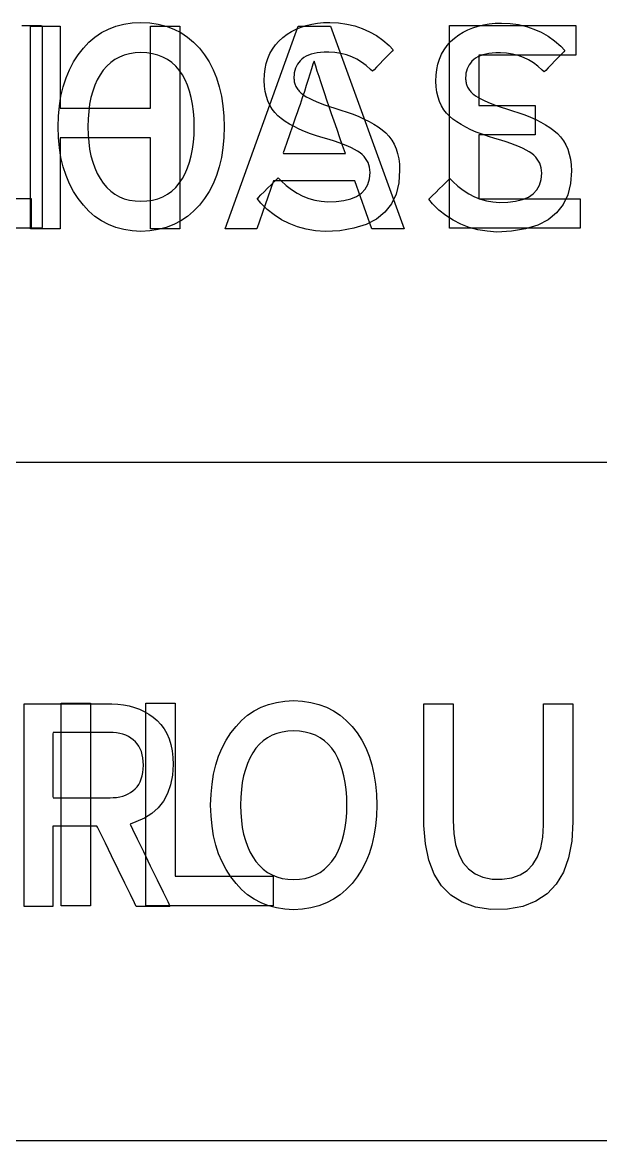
# Model space of a CAD drawing. Extents: x 1 to 47.7, y 0.2 to 35.
# Drawn here: x 23.379 to 23.657, y 10.065 to 10.601 of the extents above; entities that cross this region are included whole.
import ezdxf

# ---------------------------------------------------------------- set-up
doc = ezdxf.new("R2010")
doc.units = 0
doc.header["$MEASUREMENT"] = 0
for name, color, linetype in [('4_1__5U__UP_TO_TWO_IO_BOAR', 7, 'CONTINUOUS'), ('4_2__5U__FRONT_PANEL_W_24_', 7, 'CONTINUOUS'), ('5_1___24__TARGET_LEDS___12', 7, 'CONTINUOUS')]:
    doc.layers.add(name, color=color, linetype=linetype)

msp = doc.modelspace()

# ---------------------------------------------------------------- linework, layer by layer
at = {"layer": '4_1__5U__UP_TO_TWO_IO_BOAR'}
for points in [[(23.44067, 10.50197), (23.44067, 10.54557), (23.39733, 10.54557), (23.39733, 10.50197), (23.38323, 10.50197), (23.38323, 10.59915), (23.39733, 10.59915), (23.39733, 10.55981), (23.44067, 10.55981), (23.44067, 10.59915), (23.45477, 10.59915), (23.45477, 10.50197), (23.44067, 10.50197)], [(23.54687, 10.50197), (23.53873, 10.52502), (23.4998, 10.52502), (23.49173, 10.50197), (23.47661, 10.50197), (23.5116, 10.59915), (23.52707, 10.59915), (23.56247, 10.50197), (23.54687, 10.50197)], [(21.57681, 10.06468), (24.24675, 10.06479)]]:
    msp.add_lwpolyline(points, dxfattribs=at)
for points in [[(23.64262, 10.52987), (23.64222, 10.52373), (23.64092, 10.51832), (23.6387, 10.51361), (23.63557, 10.50962), (23.63152, 10.50635), (23.62656, 10.50378), (23.62069, 10.50194), (23.61391, 10.5008), (23.60684, 10.50043), (23.60221, 10.5008), (23.5978, 10.50155), (23.59362, 10.50268), (23.58965, 10.50419), (23.58591, 10.50609), (23.5824, 10.50836), (23.57911, 10.51101), (23.57604, 10.51404), (23.57431, 10.51617), (23.57492, 10.51678), (23.57607, 10.51792), (23.57758, 10.51943), (23.57927, 10.52111), (23.58097, 10.5228), (23.58249, 10.52432), (23.58366, 10.52548), (23.5843, 10.52612), (23.58573, 10.52476), (23.58819, 10.52248), (23.59075, 10.52049), (23.5934, 10.51879), (23.59615, 10.51738), (23.599, 10.51627), (23.60194, 10.51544), (23.60498, 10.51491), (23.60812, 10.51466), (23.61211, 10.51475), (23.6159, 10.51521), (23.6192, 10.51604), (23.62199, 10.51723), (23.62427, 10.51879), (23.62606, 10.52071), (23.62734, 10.523), (23.62811, 10.52565), (23.62839, 10.52867), (23.62834, 10.53), (23.62817, 10.5312), (23.62787, 10.53234), (23.62747, 10.53342), (23.62694, 10.53446), (23.62629, 10.53545), (23.62553, 10.53639), (23.62464, 10.53727), (23.62363, 10.53811), (23.62241, 10.53894), (23.62101, 10.53975), (23.61944, 10.54056), (23.61768, 10.54136), (23.61574, 10.54215), (23.61362, 10.54294), (23.61133, 10.54371), (23.60885, 10.54447), (23.60599, 10.54529), (23.6028, 10.54628), (23.59979, 10.54731), (23.59698, 10.5484), (23.59437, 10.54953), (23.59194, 10.55072), (23.58971, 10.55195), (23.58768, 10.55324), (23.58583, 10.55458), (23.58417, 10.55595), (23.5827, 10.55745), (23.58141, 10.55913), (23.58031, 10.56098), (23.57941, 10.563), (23.57869, 10.56519), (23.57816, 10.56756), (23.57782, 10.5701), (23.57767, 10.57281), (23.57774, 10.57565), (23.57805, 10.57838), (23.57859, 10.58096), (23.57935, 10.58341), (23.58034, 10.58571), (23.58157, 10.58787), (23.58302, 10.58989), (23.58469, 10.59176), (23.5866, 10.5935), (23.58861, 10.595), (23.59073, 10.59633), (23.59298, 10.59748), (23.59535, 10.59845), (23.59784, 10.59925), (23.60045, 10.59988), (23.60319, 10.60033), (23.60604, 10.60061), (23.60913, 10.6007), (23.61327, 10.60047), (23.61724, 10.59991), (23.62104, 10.59902), (23.62467, 10.59779), (23.62814, 10.59623), (23.63143, 10.59433), (23.63456, 10.5921), (23.63753, 10.58954), (23.63951, 10.58748), (23.63896, 10.58691), (23.63787, 10.58578), (23.63641, 10.58427), (23.63475, 10.58255), (23.63307, 10.5808), (23.63154, 10.57922), (23.63034, 10.57798), (23.62965, 10.57727), (23.62862, 10.57814), (23.62657, 10.58002), (23.62439, 10.58166), (23.62208, 10.58306), (23.61964, 10.58422), (23.61708, 10.58514), (23.61439, 10.58582), (23.61156, 10.58625), (23.60861, 10.58645), (23.60638, 10.58643), (23.60465, 10.58631), (23.60303, 10.5861), (23.60153, 10.58581), (23.60015, 10.58544), (23.59888, 10.58498), (23.59772, 10.58444), (23.59668, 10.58382), (23.59576, 10.58312), (23.59494, 10.58232), (23.59422, 10.58147), (23.5936, 10.58058), (23.59307, 10.57965), (23.59265, 10.57867), (23.59231, 10.57765), (23.59208, 10.57658), (23.59194, 10.57548), (23.59189, 10.57435), (23.5919, 10.57379), (23.59194, 10.57325), (23.592, 10.57272), (23.59209, 10.57221), (23.59219, 10.57172), (23.59233, 10.57124), (23.59248, 10.57079), (23.59266, 10.57035), (23.59286, 10.56992), (23.5931, 10.56946), (23.59338, 10.56901), (23.59369, 10.56856), (23.59405, 10.56812), (23.59444, 10.56768), (23.59487, 10.56724), (23.59534, 10.56681), (23.59586, 10.56639), (23.59662, 10.56583), (23.59781, 10.56506), (23.59919, 10.5643), (23.60076, 10.56352), (23.60252, 10.56274), (23.60446, 10.56194), (23.6066, 10.56115), (23.60893, 10.56034), (23.61145, 10.55953), (23.61441, 10.55863), (23.61744, 10.55765), (23.62031, 10.5566), (23.62302, 10.5555), (23.62557, 10.55435), (23.62797, 10.55314), (23.6302, 10.55187), (23.63227, 10.55054), (23.63419, 10.54917), (23.63593, 10.54769), (23.63747, 10.54605), (23.63881, 10.54424), (23.63995, 10.54226), (23.64089, 10.54012), (23.64162, 10.53781), (23.64216, 10.53533), (23.64249, 10.53268)], [(23.52646, 10.56042), (23.52537, 10.56362), (23.52434, 10.56669), (23.52337, 10.56962), (23.52244, 10.57243), (23.52157, 10.57511), (23.52075, 10.57765), (23.51998, 10.58007), (23.51927, 10.58236), (23.51862, 10.58102), (23.51793, 10.57867), (23.51717, 10.57618), (23.51635, 10.57355), (23.51547, 10.57078), (23.51453, 10.56786), (23.51352, 10.56481), (23.51245, 10.56161), (23.51189, 10.55995), (23.51124, 10.55808), (23.51017, 10.555), (23.50885, 10.55119), (23.50744, 10.54714), (23.50612, 10.54334), (23.50505, 10.54026), (23.5044, 10.53839), (23.50449, 10.53805), (23.5066, 10.53805), (23.51048, 10.53805), (23.51547, 10.53805), (23.52091, 10.53805), (23.52616, 10.53805), (23.53056, 10.53805), (23.53345, 10.53805), (23.53424, 10.53808), (23.5338, 10.53934), (23.53287, 10.54201), (23.53162, 10.54561), (23.53021, 10.54964), (23.52882, 10.55363), (23.52762, 10.55708), (23.52678, 10.55951)], [(23.45161, 10.24512), (23.45125, 10.23996), (23.45035, 10.23529), (23.44892, 10.23111), (23.44696, 10.22742), (23.44446, 10.22422), (23.44143, 10.22151), (23.43786, 10.21929), (23.43376, 10.21756), (23.43097, 10.21651), (23.43216, 10.21406), (23.43441, 10.20942), (23.43735, 10.20333), (23.44064, 10.19654), (23.44391, 10.18978), (23.44681, 10.18379), (23.44897, 10.17932), (23.45004, 10.1771), (23.44977, 10.17699), (23.44841, 10.17699), (23.44625, 10.17699), (23.44362, 10.17699), (23.44081, 10.17699), (23.43812, 10.17699), (23.43585, 10.17699), (23.43432, 10.17699), (23.43381, 10.177), (23.433, 10.17867), (23.43107, 10.18266), (23.42836, 10.18824), (23.42523, 10.1947), (23.42202, 10.20132), (23.41907, 10.20739), (23.41675, 10.21219), (23.41538, 10.215), (23.415, 10.21544), (23.41356, 10.21544), (23.41099, 10.21544), (23.40768, 10.21544), (23.40403, 10.21544), (23.40043, 10.21544), (23.39728, 10.21544), (23.39498, 10.21544), (23.39392, 10.21544), (23.39389, 10.21447), (23.39389, 10.21105), (23.39389, 10.20583), (23.39389, 10.19954), (23.39389, 10.19289), (23.39389, 10.1866), (23.39389, 10.18138), (23.39389, 10.17796), (23.39388, 10.17699), (23.39319, 10.17699), (23.39169, 10.17699), (23.38965, 10.17699), (23.38731, 10.17699), (23.38494, 10.17699), (23.38279, 10.17699), (23.38112, 10.17699), (23.38018, 10.17699), (23.38007, 10.1781), (23.38007, 10.18521), (23.38007, 10.19734), (23.38007, 10.21268), (23.38007, 10.22941), (23.38007, 10.24574), (23.38007, 10.25984), (23.38007, 10.26991), (23.38007, 10.27414), (23.38135, 10.27417), (23.38523, 10.27417), (23.39097, 10.27417), (23.39779, 10.27417), (23.40492, 10.27417), (23.4116, 10.27417), (23.41706, 10.27417), (23.42052, 10.27417), (23.42216, 10.27416), (23.42503, 10.27402), (23.4278, 10.27369), (23.43045, 10.27318), (23.43299, 10.27248), (23.43541, 10.27159), (23.43773, 10.27052), (23.43993, 10.26926), (23.44202, 10.26781), (23.44399, 10.26616), (23.44575, 10.26428), (23.44728, 10.26218), (23.44857, 10.25987), (23.44964, 10.25735), (23.45048, 10.25461), (23.45108, 10.25166), (23.45146, 10.2485)], [(23.54933, 10.22561), (23.54916, 10.22044), (23.54869, 10.21551), (23.54794, 10.21084), (23.54691, 10.20642), (23.54558, 10.20224), (23.54397, 10.19832), (23.54208, 10.19464), (23.53989, 10.19122), (23.5374, 10.18802), (23.53466, 10.18514), (23.53171, 10.18263), (23.52853, 10.1805), (23.52514, 10.17874), (23.52153, 10.17735), (23.5177, 10.17634), (23.51366, 10.1757), (23.50939, 10.17543), (23.50516, 10.1757), (23.50115, 10.17634), (23.49736, 10.17735), (23.4938, 10.17874), (23.49045, 10.1805), (23.48733, 10.18263), (23.48443, 10.18514), (23.48175, 10.18802), (23.47927, 10.19122), (23.47703, 10.19464), (23.47508, 10.19832), (23.47343, 10.20224), (23.47207, 10.20642), (23.47101, 10.21084), (23.47024, 10.21551), (23.46977, 10.22044), (23.46959, 10.22561), (23.46977, 10.23079), (23.47024, 10.23572), (23.47101, 10.24041), (23.47207, 10.24485), (23.47343, 10.24905), (23.47508, 10.25301), (23.47703, 10.25672), (23.47927, 10.26019), (23.48175, 10.26338), (23.48443, 10.26622), (23.48733, 10.26869), (23.49045, 10.27079), (23.4938, 10.27252), (23.49736, 10.27388), (23.50115, 10.27486), (23.50516, 10.27548), (23.50939, 10.27573), (23.51366, 10.27548), (23.5177, 10.27486), (23.52153, 10.27388), (23.52514, 10.27252), (23.52853, 10.27079), (23.53171, 10.26869), (23.53466, 10.26622), (23.5374, 10.26338), (23.53989, 10.26019), (23.54208, 10.25672), (23.54397, 10.25301), (23.54558, 10.24905), (23.54691, 10.24485), (23.54794, 10.24041), (23.54869, 10.23572), (23.54916, 10.23079)], [(23.64339, 10.2175), (23.64284, 10.20838), (23.64132, 10.20038), (23.63884, 10.19348), (23.63541, 10.1877), (23.63101, 10.18303), (23.62565, 10.17947), (23.61933, 10.17703), (23.61206, 10.17569), (23.60403, 10.17557), (23.59669, 10.17672), (23.5903, 10.17898), (23.58486, 10.18235), (23.58036, 10.18683), (23.57682, 10.19243), (23.57422, 10.19914), (23.57258, 10.20696), (23.57188, 10.21589), (23.57186, 10.21919), (23.57186, 10.22419), (23.57186, 10.23185), (23.57186, 10.2411), (23.57186, 10.25088), (23.57186, 10.26014), (23.57186, 10.2678), (23.57186, 10.2728), (23.57188, 10.27417), (23.57261, 10.27417), (23.57415, 10.27417), (23.57626, 10.27417), (23.57866, 10.27417), (23.58108, 10.27417), (23.58327, 10.27417), (23.58495, 10.27417), (23.58586, 10.27417), (23.58595, 10.27339), (23.58595, 10.26908), (23.58595, 10.26191), (23.58595, 10.25295), (23.58595, 10.24324), (23.58595, 10.23386), (23.58595, 10.22584), (23.58595, 10.22026), (23.58595, 10.21817), (23.58624, 10.21202), (23.58712, 10.20663), (23.58857, 10.202), (23.59061, 10.19811), (23.59323, 10.19498), (23.59644, 10.19261), (23.60023, 10.19098), (23.6046, 10.19011), (23.60949, 10.19002), (23.61405, 10.19072), (23.61802, 10.19215), (23.62139, 10.1943), (23.62417, 10.19718), (23.62634, 10.20079), (23.62792, 10.20512), (23.62891, 10.21018), (23.62929, 10.21597), (23.6293, 10.2186), (23.6293, 10.22366), (23.6293, 10.2314), (23.6293, 10.24075), (23.6293, 10.25064), (23.6293, 10.25999), (23.6293, 10.26773), (23.6293, 10.27278), (23.62932, 10.27417), (23.63005, 10.27417), (23.63159, 10.27417), (23.6337, 10.27417), (23.6361, 10.27417), (23.63853, 10.27417), (23.64071, 10.27417), (23.64239, 10.27417), (23.6433, 10.27417), (23.64339, 10.27338), (23.64339, 10.26902), (23.64339, 10.26176), (23.64339, 10.25269), (23.64339, 10.24288), (23.64339, 10.23338), (23.64339, 10.22527), (23.64339, 10.21962)], [(23.43738, 10.24471), (23.43729, 10.24651), (23.43709, 10.2482), (23.43677, 10.24977), (23.43634, 10.25124), (23.43579, 10.25259), (23.43513, 10.25384), (23.43435, 10.25497), (23.43346, 10.256), (23.43245, 10.25693), (23.43134, 10.25778), (23.43014, 10.25851), (23.42886, 10.25912), (23.42748, 10.25962), (23.42602, 10.26), (23.42447, 10.26027), (23.42283, 10.26043), (23.42133, 10.26047), (23.41998, 10.26047), (23.41693, 10.26047), (23.41275, 10.26047), (23.40797, 10.26047), (23.40316, 10.26047), (23.39886, 10.26047), (23.39562, 10.26047), (23.39399, 10.26047), (23.39389, 10.25983), (23.39389, 10.25711), (23.39389, 10.25282), (23.39389, 10.24758), (23.39389, 10.24203), (23.39389, 10.23679), (23.39389, 10.2325), (23.39389, 10.22978), (23.39399, 10.22914), (23.39562, 10.22914), (23.39886, 10.22914), (23.40316, 10.22914), (23.40797, 10.22914), (23.41275, 10.22914), (23.41693, 10.22914), (23.41998, 10.22914), (23.42133, 10.22914), (23.4228, 10.22918), (23.42442, 10.22933), (23.42595, 10.22958), (23.42739, 10.22995), (23.42875, 10.23042), (23.43002, 10.23101), (23.43121, 10.2317), (23.43232, 10.2325), (23.43334, 10.2334), (23.43426, 10.23441), (23.43506, 10.23554), (23.43574, 10.23678), (23.4363, 10.23814), (23.43675, 10.23961), (23.43708, 10.24119), (23.43729, 10.24289)], [(23.53497, 10.22561), (23.53488, 10.22943), (23.53461, 10.23305), (23.53416, 10.23647), (23.53354, 10.2397), (23.53274, 10.24273), (23.53176, 10.24556), (23.5306, 10.24819), (23.52926, 10.25063), (23.52774, 10.25284), (23.52604, 10.25478), (23.52417, 10.25646), (23.52213, 10.25789), (23.51992, 10.25907), (23.51754, 10.25999), (23.51499, 10.26065), (23.51228, 10.26106), (23.50939, 10.26122), (23.50657, 10.26106), (23.5039, 10.26065), (23.5014, 10.25999), (23.49906, 10.25907), (23.49688, 10.25789), (23.49486, 10.25646), (23.49301, 10.25478), (23.49131, 10.25284), (23.48978, 10.25063), (23.48841, 10.24819), (23.48723, 10.24556), (23.48623, 10.24273), (23.48541, 10.2397), (23.48477, 10.23647), (23.48432, 10.23305), (23.48405, 10.22943), (23.48395, 10.22561), (23.48405, 10.22184), (23.48432, 10.21826), (23.48477, 10.21488), (23.48541, 10.21168), (23.48623, 10.20869), (23.48723, 10.20588), (23.48841, 10.20327), (23.48978, 10.20086), (23.49131, 10.1986), (23.49301, 10.19657), (23.49486, 10.19481), (23.49688, 10.19332), (23.49906, 10.19211), (23.5014, 10.19116), (23.5039, 10.19048), (23.50657, 10.19008), (23.50939, 10.18994), (23.51228, 10.19008), (23.51499, 10.19048), (23.51754, 10.19116), (23.51992, 10.19211), (23.52213, 10.19332), (23.52417, 10.19481), (23.52604, 10.19657), (23.52774, 10.1986), (23.52926, 10.20086), (23.5306, 10.20327), (23.53176, 10.20588), (23.53274, 10.20869), (23.53354, 10.21168), (23.53416, 10.21488), (23.53461, 10.21826), (23.53488, 10.22184)]]:
    msp.add_lwpolyline(points, close=True, dxfattribs=at)
at = {"layer": '4_2__5U__FRONT_PANEL_W_24_'}
for points in [[(23.37906, 10.59943), (23.38134, 10.59943), (23.38367, 10.59943), (23.38581, 10.59943), (23.38751, 10.59943), (23.38852, 10.59943), (23.38869, 10.59875), (23.38869, 10.59245), (23.38869, 10.581), (23.38869, 10.56614), (23.38869, 10.54965), (23.38869, 10.53328), (23.38869, 10.5188), (23.38869, 10.50797), (23.38869, 10.50256), (23.38843, 10.50225), (23.38733, 10.50225), (23.38559, 10.50225), (23.38345, 10.50225), (23.38115, 10.50225), (23.37894, 10.50225)], [(22.56645, 10.39004), (23.94141, 10.39004)], [(23.39785, 10.17726), (23.39785, 10.27444), (23.41195, 10.27444), (23.41195, 10.17726), (23.39785, 10.17726)], [(23.43848, 10.17726), (23.43848, 10.27444), (23.45257, 10.27444), (23.45257, 10.1915), (23.49953, 10.1915), (23.49953, 10.17726), (23.43848, 10.17726)]]:
    msp.add_lwpolyline(points, dxfattribs=at)
at = {"layer": '5_1___24__TARGET_LEDS___12'}
for points in [[(23.32237, 10.50227), (23.32237, 10.59945), (23.33647, 10.59945), (23.33647, 10.51651), (23.38342, 10.51651), (23.38342, 10.50227), (23.32237, 10.50227)], [(23.58415, 10.50227), (23.58415, 10.59945), (23.6448, 10.59945), (23.6448, 10.58534), (23.59824, 10.58534), (23.59824, 10.5612), (23.62528, 10.5612), (23.62528, 10.54709), (23.59824, 10.54709), (23.59824, 10.51637), (23.64684, 10.51637), (23.64684, 10.50227), (23.58415, 10.50227)], [(22.56645, 10.39004), (23.94141, 10.39004)], [(23.39785, 10.17729), (23.39785, 10.27447), (23.41195, 10.27447), (23.41195, 10.17729), (23.39785, 10.17729)], [(23.43848, 10.17729), (23.43848, 10.27447), (23.45257, 10.27447), (23.45257, 10.19153), (23.49953, 10.19153), (23.49953, 10.17729), (23.43848, 10.17729)]]:
    msp.add_lwpolyline(points, dxfattribs=at)
for points in [[(23.4761, 10.55089), (23.47593, 10.54572), (23.47546, 10.54079), (23.47472, 10.53612), (23.47368, 10.53169), (23.47236, 10.52752), (23.47074, 10.5236), (23.46885, 10.51992), (23.46666, 10.5165), (23.46417, 10.5133), (23.46144, 10.51042), (23.45848, 10.50791), (23.4553, 10.50578), (23.45191, 10.50401), (23.4483, 10.50263), (23.44447, 10.50161), (23.44043, 10.50097), (23.43616, 10.50071), (23.43193, 10.50097), (23.42792, 10.50161), (23.42413, 10.50263), (23.42057, 10.50401), (23.41722, 10.50578), (23.4141, 10.50791), (23.4112, 10.51042), (23.40852, 10.5133), (23.40604, 10.5165), (23.4038, 10.51992), (23.40185, 10.5236), (23.4002, 10.52752), (23.39884, 10.53169), (23.39778, 10.53612), (23.39701, 10.54079), (23.39654, 10.54572), (23.39636, 10.55089), (23.39654, 10.55607), (23.39701, 10.561), (23.39778, 10.56569), (23.39884, 10.57013), (23.4002, 10.57433), (23.40185, 10.57829), (23.4038, 10.582), (23.40604, 10.58546), (23.40852, 10.58866), (23.4112, 10.5915), (23.4141, 10.59397), (23.41722, 10.59607), (23.42057, 10.59779), (23.42413, 10.59915), (23.42792, 10.60014), (23.43193, 10.60076), (23.43616, 10.60101), (23.44043, 10.60076), (23.44447, 10.60014), (23.4483, 10.59915), (23.45191, 10.59779), (23.4553, 10.59607), (23.45848, 10.59397), (23.46144, 10.5915), (23.46417, 10.58866), (23.46666, 10.58546), (23.46885, 10.582), (23.47074, 10.57829), (23.47236, 10.57433), (23.47368, 10.57013), (23.47472, 10.56569), (23.47546, 10.561), (23.47593, 10.55607)], [(23.56026, 10.53016), (23.55987, 10.52403), (23.55856, 10.51861), (23.55634, 10.51391), (23.55321, 10.50992), (23.54916, 10.50664), (23.54421, 10.50408), (23.53833, 10.50223), (23.53155, 10.5011), (23.52448, 10.50073), (23.51985, 10.5011), (23.51544, 10.50185), (23.51126, 10.50298), (23.5073, 10.50449), (23.50356, 10.50638), (23.50004, 10.50866), (23.49675, 10.51131), (23.49368, 10.51434), (23.49195, 10.51647), (23.49256, 10.51708), (23.49371, 10.51822), (23.49522, 10.51973), (23.49691, 10.52141), (23.49861, 10.5231), (23.50013, 10.52461), (23.5013, 10.52578), (23.50194, 10.52642), (23.50338, 10.52506), (23.50584, 10.52278), (23.50839, 10.52079), (23.51105, 10.51909), (23.5138, 10.51768), (23.51664, 10.51656), (23.51959, 10.51574), (23.52263, 10.5152), (23.52576, 10.51496), (23.52975, 10.51505), (23.53355, 10.51551), (23.53684, 10.51634), (23.53963, 10.51753), (23.54192, 10.51909), (23.5437, 10.52101), (23.54498, 10.5233), (23.54576, 10.52595), (23.54603, 10.52897), (23.54598, 10.5303), (23.54581, 10.53149), (23.54552, 10.53263), (23.54511, 10.53372), (23.54458, 10.53476), (23.54393, 10.53575), (23.54317, 10.53668), (23.54229, 10.53757), (23.54128, 10.53841), (23.54006, 10.53923), (23.53866, 10.54005), (23.53708, 10.54086), (23.53532, 10.54166), (23.53338, 10.54245), (23.53127, 10.54323), (23.52897, 10.54401), (23.5265, 10.54477), (23.52364, 10.54559), (23.52044, 10.54658), (23.51744, 10.54761), (23.51463, 10.54869), (23.51201, 10.54983), (23.50959, 10.55102), (23.50736, 10.55225), (23.50532, 10.55354), (23.50348, 10.55487), (23.50182, 10.55625), (23.50034, 10.55775), (23.49905, 10.55943), (23.49796, 10.56127), (23.49705, 10.5633), (23.49633, 10.56549), (23.4958, 10.56786), (23.49546, 10.5704), (23.49531, 10.57311), (23.49539, 10.57595), (23.49569, 10.57868), (23.49623, 10.58126), (23.49699, 10.58371), (23.49799, 10.58601), (23.49921, 10.58817), (23.50066, 10.59019), (23.50234, 10.59206), (23.50424, 10.5938), (23.50625, 10.5953), (23.50838, 10.59663), (23.51062, 10.59778), (23.51299, 10.59875), (23.51548, 10.59955), (23.51809, 10.60018), (23.52083, 10.60063), (23.52368, 10.60091), (23.52678, 10.601), (23.53091, 10.60077), (23.53488, 10.60021), (23.53868, 10.59931), (23.54231, 10.59809), (23.54578, 10.59652), (23.54908, 10.59463), (23.55221, 10.5924), (23.55517, 10.58984), (23.55715, 10.58778), (23.55661, 10.58721), (23.55551, 10.58608), (23.55405, 10.58456), (23.55239, 10.58284), (23.55071, 10.5811), (23.54918, 10.57952), (23.54799, 10.57828), (23.5473, 10.57757), (23.54626, 10.57844), (23.54421, 10.58032), (23.54203, 10.58196), (23.53972, 10.58336), (23.53729, 10.58452), (23.53472, 10.58544), (23.53203, 10.58611), (23.52921, 10.58655), (23.52625, 10.58675), (23.52402, 10.58673), (23.52229, 10.5866), (23.52068, 10.5864), (23.51918, 10.58611), (23.51779, 10.58573), (23.51652, 10.58528), (23.51537, 10.58474), (23.51433, 10.58412), (23.5134, 10.58341), (23.51259, 10.58262), (23.51187, 10.58177), (23.51124, 10.58088), (23.51072, 10.57995), (23.51029, 10.57897), (23.50996, 10.57795), (23.50972, 10.57688), (23.50958, 10.57577), (23.50954, 10.57465), (23.50955, 10.57409), (23.50958, 10.57354), (23.50964, 10.57302), (23.50973, 10.57251), (23.50984, 10.57202), (23.50997, 10.57154), (23.51012, 10.57109), (23.5103, 10.57065), (23.51051, 10.57022), (23.51074, 10.56976), (23.51102, 10.56931), (23.51134, 10.56886), (23.51169, 10.56841), (23.51208, 10.56798), (23.51252, 10.56754), (23.51299, 10.56711), (23.5135, 10.56669), (23.51426, 10.56612), (23.51545, 10.56536), (23.51683, 10.56459), (23.5184, 10.56382), (23.52016, 10.56303), (23.52211, 10.56224), (23.52425, 10.56144), (23.52658, 10.56064), (23.52909, 10.55983), (23.53206, 10.55893), (23.53509, 10.55795), (23.53796, 10.5569), (23.54067, 10.5558), (23.54322, 10.55465), (23.54561, 10.55343), (23.54784, 10.55217), (23.54992, 10.55084), (23.55183, 10.54946), (23.55357, 10.54799), (23.55512, 10.54635), (23.55646, 10.54454), (23.55759, 10.54256), (23.55853, 10.54042), (23.55927, 10.53811), (23.5598, 10.53563), (23.56013, 10.53298)], [(23.46174, 10.55089), (23.46165, 10.55471), (23.46138, 10.55833), (23.46093, 10.56175), (23.46031, 10.56498), (23.45951, 10.568), (23.45853, 10.57084), (23.45737, 10.57347), (23.45603, 10.57591), (23.45451, 10.57812), (23.45281, 10.58006), (23.45094, 10.58174), (23.4489, 10.58317), (23.44669, 10.58434), (23.44431, 10.58526), (23.44177, 10.58593), (23.43905, 10.58634), (23.43616, 10.58649), (23.43334, 10.58634), (23.43067, 10.58593), (23.42817, 10.58526), (23.42583, 10.58434), (23.42365, 10.58317), (23.42163, 10.58174), (23.41978, 10.58006), (23.41808, 10.57812), (23.41655, 10.57591), (23.41518, 10.57347), (23.414, 10.57084), (23.413, 10.568), (23.41218, 10.56498), (23.41154, 10.56175), (23.41109, 10.55833), (23.41082, 10.55471), (23.41073, 10.55089), (23.41082, 10.54712), (23.41109, 10.54354), (23.41154, 10.54015), (23.41218, 10.53696), (23.413, 10.53396), (23.414, 10.53116), (23.41518, 10.52855), (23.41655, 10.52613), (23.41808, 10.52388), (23.41978, 10.52185), (23.42163, 10.52009), (23.42365, 10.5186), (23.42583, 10.51738), (23.42817, 10.51644), (23.43067, 10.51576), (23.43334, 10.51535), (23.43616, 10.51522), (23.43905, 10.51535), (23.44177, 10.51576), (23.44431, 10.51644), (23.44669, 10.51738), (23.4489, 10.5186), (23.45094, 10.52009), (23.45281, 10.52185), (23.45451, 10.52388), (23.45603, 10.52613), (23.45737, 10.52855), (23.45853, 10.53116), (23.45951, 10.53396), (23.46031, 10.53696), (23.46093, 10.54015), (23.46138, 10.54354), (23.46165, 10.54712)]]:
    msp.add_lwpolyline(points, close=True, dxfattribs=at)

doc.saveas('drawing.dxf')
